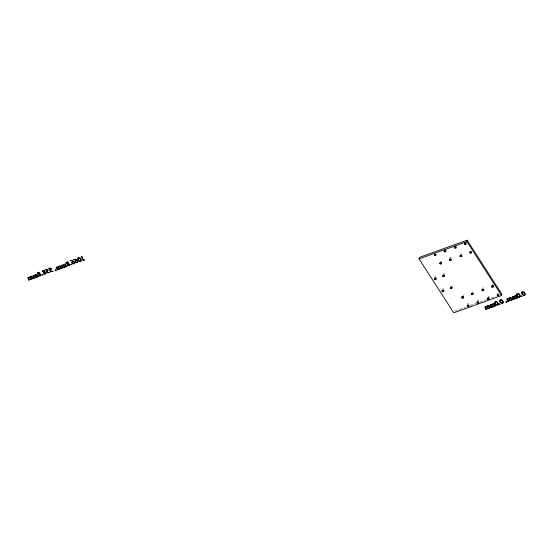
<?xml version="1.0" encoding="UTF-8"?>
<svg xmlns="http://www.w3.org/2000/svg" width="553" height="553" viewBox="0 0 553 553"><rect width="100%" height="100%" fill="white"/><g stroke="black" fill="none" stroke-linecap="round" stroke-linejoin="round"><path stroke-width="0.41" stroke-dasharray="2.77 2.07" d="M454.753 311.069L465.294 307.268M470.168 305.505L476.651 303.168M479.9 301.993L486.391 299.657M491.258 297.901L496.124 296.145M442.448 288.908A0.926 0.726 7.9 0 1 443.568 288.887M452.022 285.811A0.926 0.726 7.9 0 1 452.354 286.101M460.241 254.318A0.926 0.726 7.9 0 1 462.018 254.47M434.492 277.233A0.926 0.726 7.9 0 1 436.186 277.205M442.932 274.336A0.926 0.726 7.9 0 1 444.757 274.35M449.983 257.843A0.926 0.726 7.9 0 1 451.283 257.822M440.257 261.327A0.926 0.726 7.9 0 1 441.37 261.279M482.202 288.307A0.926 0.726 7.9 0 1 483.792 288.279M488.029 296.526A0.926 0.726 7.9 0 1 488.956 296.56M497.672 293.076A0.926 0.726 7.9 0 1 498.336 292.917M467.465 304.115A0.926 0.726 7.9 0 1 469.048 304.088M477.191 300.714A0.926 0.726 7.9 0 1 478.87 300.611M491.942 284.85A0.926 0.726 7.9 0 1 492.868 284.401M472.407 291.701A0.926 0.726 7.9 0 1 472.642 291.694M463.089 295.267A0.926 0.726 7.9 0 1 463.718 295.834"/><path stroke-width="0.83" d="M419.07 258.908L419.271 257.456L467.133 240.189L501.799 294.092L501.599 295.544L453.736 312.811L419.07 258.908L466.932 241.64L467.133 240.189M434.409 255.099L435.225 254.809M444.19 251.574L445.006 251.276M454.621 247.806L455.437 247.509M464.409 244.274L465.225 243.984M439.884 263.622L440.7 263.325M449.672 260.09L450.481 259.792M460.103 256.322L461.347 256.696L461.838 256.108L460.953 255.306L459.999 255.949C459.999 257.145 462.308 256.91 461.734 255.735C460.96 254.228 458.803 256.889 460.919 256.032M469.884 252.797L470.7 252.5M434.354 279.237L435.598 279.611L436.089 279.023L435.204 278.221L434.25 278.864C434.25 280.06 436.559 279.825 435.985 278.65C435.211 277.143 433.054 279.804 435.17 278.94M442.835 276.175L443.651 275.885M442.061 291.217L443.306 291.59L443.796 291.002L442.912 290.201L441.958 290.843C441.951 292.032 444.259 291.804 443.693 290.629C442.912 289.122 440.762 291.784 442.877 290.919M450.536 288.154L451.352 287.864M461.803 297.694L463.048 298.06L463.538 297.473L462.654 296.671L461.7 297.32C461.693 298.509 464.002 298.281 463.435 297.099C462.654 295.592 460.504 298.261 462.619 297.396M471.585 294.161L472.4 293.864M482.022 290.394L482.838 290.104M491.804 286.869L492.619 286.572M467.278 306.21L468.094 305.913M477.066 302.678L477.882 302.387M487.497 298.91L488.313 298.62M497.278 295.385L498.523 295.758L499.02 295.171L498.135 294.369L497.175 295.012C497.175 296.201 499.483 295.973 498.91 294.797C498.135 293.29 495.979 295.952 498.094 295.088M466.932 241.64L501.599 295.544M450.992 259.046A0.926 0.726 7.9 0 1 449.817 258.548M455.942 246.769A0.926 0.726 7.9 0 1 454.877 246.431M441.55 262.426A0.926 0.726 7.9 0 1 440.243 262.35M443.7 290.042A0.926 0.726 7.9 0 1 442.587 290.062M471.35 251.712A0.926 0.726 7.9 0 1 470.098 251.359M446.029 250.198A0.926 0.726 7.9 0 1 444.439 250.191M461.548 255.251A0.926 0.726 7.9 0 1 460.628 255.168M452.008 287.069A0.926 0.726 7.9 0 1 450.75 286.731M435.999 278.062A0.926 0.726 7.9 0 1 434.693 277.952M444.253 275.111A0.926 0.726 7.9 0 1 443.547 275.104M466.179 242.988A0.926 0.726 7.9 0 1 464.9 243.106M483.564 289.274A0.926 0.726 7.9 0 1 482.175 288.86M498.502 294.362A0.926 0.726 7.9 0 1 497.486 293.933M488.997 297.818A0.926 0.726 7.9 0 1 488.078 297.791M469.006 304.973A0.926 0.726 7.9 0 1 467.707 304.993M493.587 285.562A0.926 0.726 7.9 0 1 492.135 285.569M473.022 293.09A0.926 0.726 7.9 0 1 471.916 292.869M463.248 296.615A0.926 0.726 7.9 0 1 462.004 296.242M81.201 256.723L83.296 260.263C81.526 261.175 86.233 259.481 84.097 259.945C81.063 258.438 83.828 256.018 81.236 256.71M46.535 270.963L46.652 272.048L47.786 272.836L49.805 272.525L49.784 272.007L48.802 272.705L47.282 272.111L47.537 270.804L48.464 270.23L46.887 269.166C44.15 269.18 45.491 270.797 47.116 269.608L47.689 269.968L46.535 270.963M49.846 269.767L49.964 270.852L51.104 271.641L53.123 271.336L53.095 270.811L52.12 271.509L50.593 270.915L50.855 269.608L51.782 269.034L50.199 267.97C47.468 267.984 48.802 269.601 50.427 268.412L51 268.772L49.846 269.767M78.374 257.912L78.084 258.894L78.637 259.958L79.604 261.127L80.531 261.313L80.876 260.359L80.372 259.364L79.597 258.375L78.374 257.912M495.44 301.606L495.149 302.588L495.702 303.652L496.67 304.814L497.596 305.007L497.942 304.053L497.437 303.058L496.67 302.062L495.44 301.606M500.41 299.809L500.119 300.791L500.672 301.855L501.64 303.023L502.566 303.21L502.912 302.263L502.407 301.261L501.64 300.272L500.41 299.809M517.345 293.698L517.055 294.687L517.608 295.744L518.576 296.913L519.502 297.106L519.848 296.152L519.343 295.157L518.569 294.161L517.345 293.698M522.315 291.908L522.025 292.89L522.578 293.954L523.546 295.122L524.472 295.309L524.818 294.362L524.313 293.36L523.539 292.371L522.315 291.908M39.982 273.293L39.685 273.949L41.178 274.634L41.205 275.401L39.353 276.044L38.586 275.532L38.869 273.998L37.404 273.445L37.369 272.802L39.125 272.187L39.982 273.293M44.952 271.502L44.655 272.159L46.148 272.843L46.175 273.604L44.323 274.253L43.556 273.742L43.839 272.207L42.374 271.654L42.339 271.011L44.095 270.389L44.952 271.502M68.51 263L68.213 263.657L69.713 264.341L69.74 265.108L67.881 265.751L67.12 265.24L67.397 263.705L65.931 263.152L65.897 262.509L67.653 261.894L68.51 263M30.927 276.286L31.175 276.714L29.869 276.666L29.461 277.378L28.12 277.295L27.65 277.896L28.715 279.936C27.443 280.73 31.079 279.383 29.427 279.666L28.244 277.869L28.576 277.482L29.496 277.551L30.484 279.258C29.185 280.143 32.924 278.74 31.189 279.002L30.049 277.267L30.332 276.846L31.265 276.908L32.288 278.657C30.975 279.438 34.59 278.111 33.056 278.394C31.182 277.516 32.917 275.636 30.927 276.286M36.076 274.426L36.325 274.855L35.026 274.806L34.618 275.518L33.277 275.435L32.807 276.037L33.871 278.076C32.592 278.871 36.235 277.523 34.583 277.806L33.401 276.009L33.733 275.622L34.652 275.691L35.641 277.399C34.334 278.283 38.081 276.88 36.339 277.143L35.198 275.408L35.489 274.986L36.415 275.048L37.438 276.797C36.125 277.578 39.747 276.251 38.205 276.535C36.332 275.657 38.074 273.776 36.076 274.426M59.454 265.993L59.703 266.422L58.404 266.373L57.989 267.085L56.655 267.002L56.178 267.597L57.242 269.643C55.971 270.438 59.606 269.09 57.961 269.373L56.779 267.576L57.104 267.189L58.03 267.258L59.012 268.965C57.692 269.816 61.487 268.53 59.717 268.71L58.577 266.975L58.867 266.553L59.793 266.615L60.816 268.364C59.503 269.145 63.118 267.811 61.583 268.101C59.71 267.223 61.452 265.343 59.454 265.993M64.611 264.134L64.86 264.562L63.554 264.514L63.146 265.226L61.805 265.143L61.335 265.737L62.399 267.783C61.127 268.578 64.763 267.23 63.111 267.514L61.929 265.716L62.261 265.329L63.18 265.399L64.169 267.106C62.869 267.991 66.609 266.587 64.874 266.85L63.733 265.115L64.017 264.693L64.95 264.749L65.973 266.505C64.632 267.251 68.302 266.048 66.74 266.242C64.867 265.364 66.602 263.484 64.611 264.134M488.119 305.498L488.368 305.927L487.062 305.885L486.654 306.59L485.313 306.514L484.843 307.109L485.907 309.148C484.635 309.95 488.271 308.602 486.626 308.878L485.437 307.081L485.769 306.694L486.688 306.763L487.677 308.477C486.377 309.355 490.117 307.952 488.382 308.221L487.241 306.486L487.525 306.065L488.458 306.12L489.481 307.876C488.168 308.65 491.783 307.323 490.248 307.606C488.375 306.728 490.11 304.848 488.119 305.498M493.269 303.638L493.518 304.067L492.218 304.026L491.811 304.731L490.47 304.655L489.999 305.249L491.064 307.288C489.785 308.09 493.428 306.742 491.776 307.019L490.594 305.221L490.926 304.834L491.845 304.903L492.834 306.618C491.534 307.496 495.274 306.092 493.532 306.362L492.391 304.627L492.682 304.205L493.608 304.261L494.631 306.016C493.317 306.791 496.94 305.463 495.398 305.747C493.525 304.869 495.267 302.989 493.269 303.638M510.025 297.597L510.267 298.026L508.967 297.977L508.56 298.689L507.219 298.606L506.748 299.208L507.813 301.247C506.534 302.042 510.177 300.694 508.525 300.977L507.343 299.18L507.675 298.793L508.594 298.862L509.583 300.569C508.283 301.454 512.023 300.051 510.281 300.314L509.147 298.585L509.431 298.157L510.364 298.219L511.38 299.968C510.066 300.749 513.689 299.422 512.154 299.705C510.274 298.827 512.016 296.947 510.025 297.597M515.175 295.737L515.424 296.166L514.124 296.118L513.716 296.83L512.375 296.747L511.898 297.348L512.963 299.387C511.691 300.182 515.327 298.834 513.682 299.118L512.5 297.32L512.825 296.933L513.751 297.002L514.732 298.71C513.433 299.595 517.179 298.191 515.437 298.454L514.297 296.719L514.587 296.297L515.514 296.36L516.537 298.108C515.223 298.89 518.838 297.562 517.304 297.846C515.431 296.968 517.173 295.088 515.175 295.737M39.332 273.21L38.986 273.825L38.378 273.687L37.777 272.767L38.828 272.366L39.332 273.21M44.302 271.412L43.957 272.035L43.348 271.889L42.747 270.977L43.798 270.569L44.302 271.412M67.86 262.917L67.521 263.532L66.913 263.387L66.312 262.475L67.362 262.067L67.86 262.917M39.581 274.129L39.194 275.512L40.328 275.829L40.632 274.744L39.581 274.129M44.551 272.339L44.164 273.714L45.298 274.032L45.602 272.954L44.551 272.339M68.109 263.836L67.722 265.212L68.862 265.537L69.16 264.452L68.109 263.836M72.616 261.735L72.139 262.461L72.402 263.138L73.715 263.767L74.157 263.097L73.839 262.177L72.616 261.735M75.927 260.539L75.45 261.272L75.72 261.942L77.026 262.571L77.475 261.901L77.157 260.981L75.927 260.539M78.263 257.774L77.524 258.825L77.952 260.124L78.796 261.044L80.662 261.445L81.409 260.594L80.966 259.067L79.922 258.002L78.263 257.774M495.336 301.468L494.589 302.519L495.025 303.818L495.861 304.738L497.735 305.138L498.474 304.288L498.032 302.761L496.988 301.696L495.336 301.468M500.306 299.671L499.559 300.728L499.988 302.028L500.831 302.947L502.705 303.348L503.444 302.498L503.002 300.963L501.958 299.899L500.306 299.671M517.235 293.56L516.488 294.618L516.924 295.917L517.76 296.837L519.633 297.238L520.38 296.387L519.938 294.86L518.887 293.788L517.235 293.56M522.205 291.77L521.458 292.82L521.894 294.127L522.73 295.039L524.603 295.447L525.35 294.59L524.908 293.062L523.857 291.998L522.205 291.77M74.614 263.104L73.86 263.912L72.623 263.878L71.683 263.145L71.496 262.191L73.19 261.507C72.319 260.028 67.411 260.947 72.402 260.498L74.337 261.776L74.614 263.104M77.932 261.908L77.171 262.716L75.934 262.689L74.994 261.949L74.807 260.995L76.501 260.311C75.637 258.832 70.722 259.751 75.713 259.309L77.648 260.581L77.932 261.908M55.514 269.781L55.3 270.465C57.505 271.558 55.272 270.631 55.881 269.774L55.514 269.781M506.078 301.392L505.871 302.076C508 303.155 505.995 302.263 506.451 301.378L506.078 301.392M42.878 274.986L42.083 274.751L42.878 274.986M71.406 264.693L70.611 264.458L71.406 264.693M500.071 304.205L499.276 303.97L500.071 304.205M521.97 296.304L521.182 296.062L521.97 296.304M450.695 288.334A0.926 0.726 7.9 0 0 452.243 288.106A0.926 0.726 7.9 0 0 451.124 287.145A0.926 0.726 7.9 0 0 450.695 288.334M442.953 276.32A0.926 0.726 7.9 0 0 444.515 276.168A0.926 0.726 7.9 0 0 443.478 275.159A0.926 0.726 7.9 0 0 442.953 276.32M434.547 255.265A0.926 0.726 7.9 0 0 436.103 255.064A0.926 0.726 7.9 0 0 435.017 254.09A0.926 0.726 7.9 0 0 434.547 255.265M449.886 260.318A0.926 0.726 7.9 0 0 451.393 259.972A0.926 0.726 7.9 0 0 450.17 259.094A0.926 0.726 7.9 0 0 449.886 260.318M454.836 248.027A0.926 0.726 7.9 0 0 456.343 247.703A0.926 0.726 7.9 0 0 455.14 246.811A0.926 0.726 7.9 0 0 454.836 248.027M440.043 263.802A0.926 0.726 7.9 0 0 441.591 263.567A0.926 0.726 7.9 0 0 440.471 262.613A0.926 0.726 7.9 0 0 440.043 263.802M470.036 252.97A0.926 0.726 7.9 0 0 471.585 252.749A0.926 0.726 7.9 0 0 470.485 251.781A0.926 0.726 7.9 0 0 470.036 252.97M444.391 251.788A0.926 0.726 7.9 0 0 445.905 251.47A0.926 0.726 7.9 0 0 444.716 250.571A0.926 0.726 7.9 0 0 444.391 251.788M464.52 244.419A0.926 0.726 7.9 0 0 466.089 244.274A0.926 0.726 7.9 0 0 465.052 243.258A0.926 0.726 7.9 0 0 464.52 244.419M482.244 290.629A0.926 0.726 7.9 0 0 483.744 290.277A0.926 0.726 7.9 0 0 482.52 289.406A0.926 0.726 7.9 0 0 482.244 290.629M487.684 299.111A0.926 0.726 7.9 0 0 489.211 298.834A0.926 0.726 7.9 0 0 488.05 297.908A0.926 0.726 7.9 0 0 487.684 299.111M491.928 287.021A0.926 0.726 7.9 0 0 493.49 286.848A0.926 0.726 7.9 0 0 492.433 285.853A0.926 0.726 7.9 0 0 491.928 287.021M471.716 294.32A0.926 0.726 7.9 0 0 473.278 294.134A0.926 0.726 7.9 0 0 472.207 293.145A0.926 0.726 7.9 0 0 471.716 294.32M467.506 306.438A0.926 0.726 7.9 0 0 469.006 306.086A0.926 0.726 7.9 0 0 467.783 305.215A0.926 0.726 7.9 0 0 467.506 306.438M477.239 302.871A0.926 0.726 7.9 0 0 478.774 302.609A0.926 0.726 7.9 0 0 477.626 301.675A0.926 0.726 7.9 0 0 477.239 302.871"/></g></svg>
